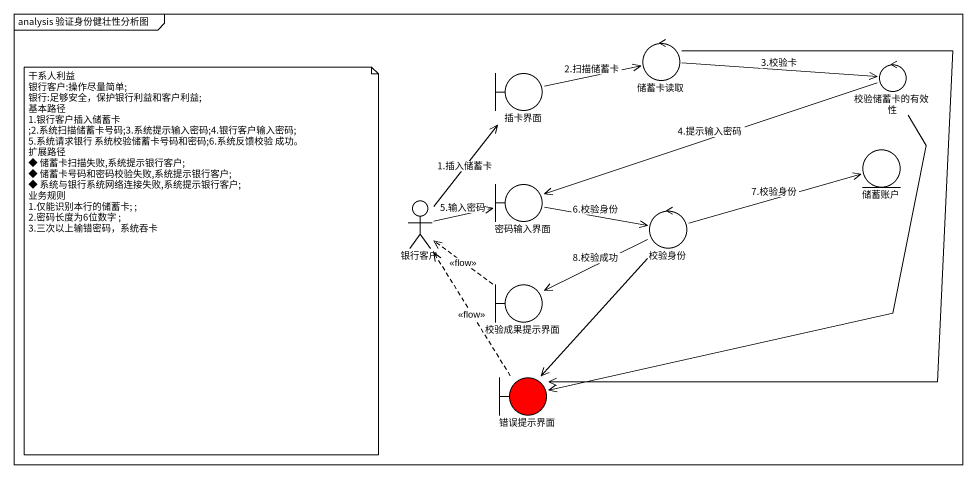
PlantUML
@startuml
mainframe analysis 验证身份健壮性分析图
boundary 插卡界面
control 储蓄卡读取
control 校验储蓄卡的有效性
entity 储蓄账户
boundary 密码输入界面
actor 银行客户
control 校验身份
boundary 校验成果提示界面
boundary 错误提示界面 #FF0000
插卡界面 -right-> 储蓄卡读取 : 2.扫描储蓄卡
储蓄卡读取 -right-> 校验储蓄卡的有效性 : 3.校验卡
储蓄卡读取 --> 错误提示界面
校验储蓄卡的有效性 -left-> 密码输入界面 : 4.提示输入密码
校验储蓄卡的有效性 --> 错误提示界面
密码输入界面 -right-> 校验身份 : 6.校验身份
银行客户 -up-> 插卡界面 : 1.插入储蓄卡
银行客户 -right-> 密码输入界面 : 5.输入密码
校验身份 -right-> 储蓄账户 : 7.校验身份
校验身份 -left-> 校验成果提示界面 : 8.校验成功
校验身份 --> 错误提示界面
校验成果提示界面 .up.> 银行客户 : <<flow>>
错误提示界面 .up.> 银行客户 : <<flow>>
note as N1
  干系人利益
  银行客户:操作尽量简单;
  银行:足够安全，保护银行利益和客户利益;
  基本路径
  1.银行客户插入储蓄卡 ;2.系统扫描储蓄卡号码;3.系统提示输入密码;4.银行客户输入密码;
  5.系统请求银行 系统校验储蓄卡号码和密码;6.系统反馈校验 成功。
  扩展路径
  ◆ 储蓄卡扫描失败,系统提示银行客户;
  ◆ 储蓄卡号码和密码校验失败,系统提示银行客户;
  ◆ 系统与银行系统网络连接失败,系统提示银行客户;
  业务规则
  1.仅能识别本行的储蓄卡; ;
  2.密码长度为6位数字 ;
  3.三次以上输错密码，系统吞卡
end note
@enduml
